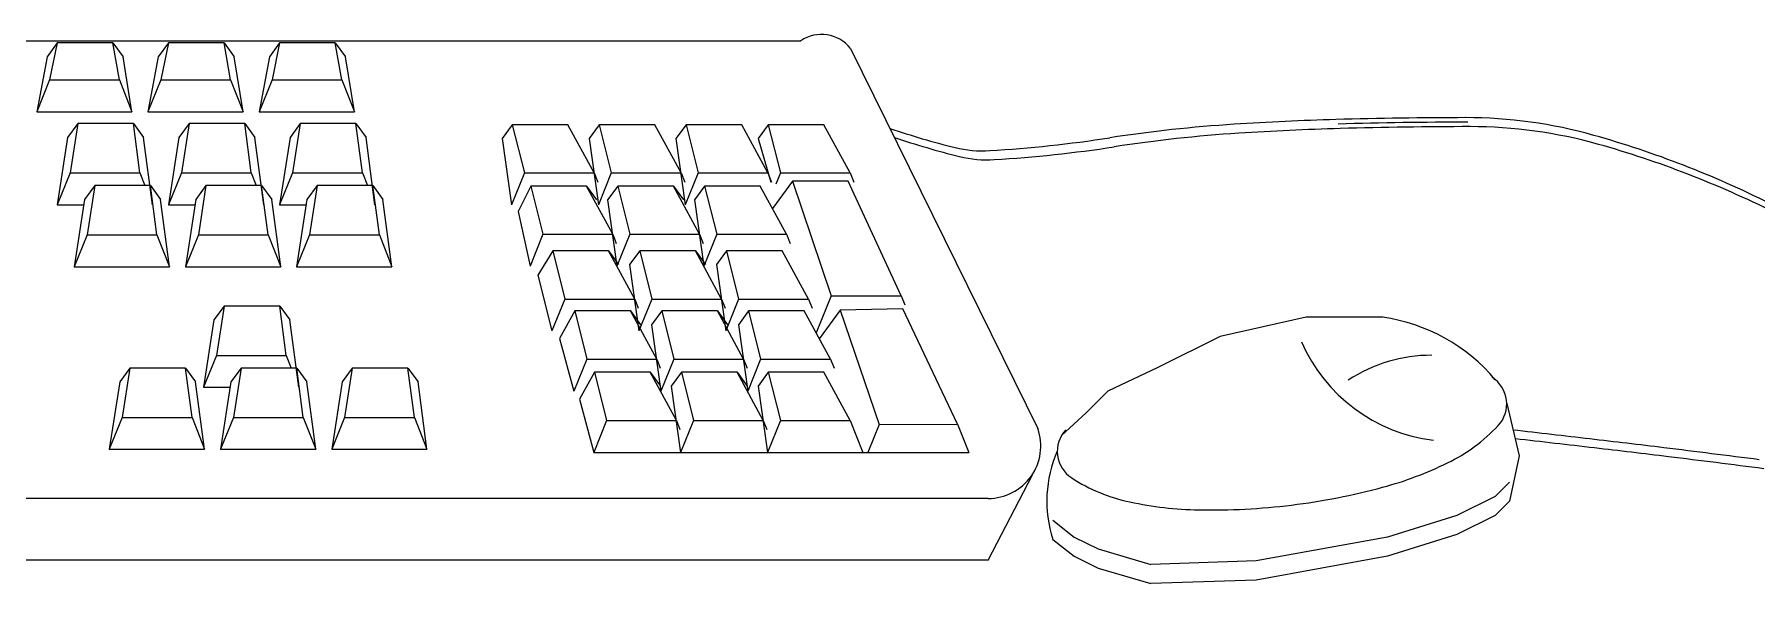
# Model space of a CAD drawing. Header units: millimetres. Extents: x 89450 to 753248, y -530175 to 1209785.
# Drawn here: x 316572 to 317289, y -167288 to -167059 of the extents above; entities that cross this region are included whole.
import ezdxf

# ---------------------------------------------------------------- set-up
doc = ezdxf.new("R2010")
doc.units = ezdxf.units.MM
doc.header["$LTSCALE"] = 150

msp = doc.modelspace()

# ---------------------------------------------------------------- linework, layer by layer
at = {"color": 0}
for p, q in [((315901.54, -167061.71), (316891.04, -167061.71)), ((316581.77, -167062.64), (316577.55, -167068.4)), ((316581.77, -167062.64), (316578.61, -167078.03)), ((316604.93, -167062.64), (316581.77, -167062.64)), ((316604.93, -167062.64), (316609.16, -167068.4)), ((316607.64, -167078.03), (316604.93, -167062.64)), ((316628.03, -167062.64), (316623.81, -167068.4)), ((316628.03, -167062.64), (316624.87, -167078.03)), ((316651.19, -167062.64), (316628.03, -167062.64)), ((316651.19, -167062.64), (316655.42, -167068.4)), ((316653.9, -167078.03), (316651.19, -167062.64)), ((316674.29, -167062.64), (316670.07, -167068.4)), ((316674.29, -167062.64), (316671.13, -167078.03)), ((316697.45, -167062.64), (316674.29, -167062.64)), ((316697.45, -167062.64), (316701.67, -167068.4)), ((316700.16, -167078.03), (316697.45, -167062.64)), ((316911.77, -167064.89), (316989.74, -167223.17)), ((316577.55, -167068.4), (316573.23, -167091.3)), ((316612.86, -167091.3), (316609.16, -167068.4)), ((316623.81, -167068.4), (316619.49, -167091.3)), ((316659.12, -167091.3), (316655.42, -167068.4)), ((316670.07, -167068.4), (316665.75, -167091.3)), ((316705.38, -167091.3), (316701.67, -167068.4)), ((316578.61, -167078.03), (316573.23, -167091.3)), ((316578.61, -167078.03), (316607.64, -167078.03)), ((316607.64, -167078.03), (316612.86, -167091.3)), ((316624.87, -167078.03), (316619.49, -167091.3)), ((316624.87, -167078.03), (316653.9, -167078.03)), ((316653.9, -167078.03), (316659.12, -167091.3)), ((316671.13, -167078.03), (316665.75, -167091.3)), ((316671.13, -167078.03), (316700.16, -167078.03)), ((316700.16, -167078.03), (316705.38, -167091.3)), ((316573.23, -167091.3), (316612.86, -167091.3)), ((316619.49, -167091.3), (316659.12, -167091.3)), ((316665.75, -167091.3), (316705.38, -167091.3)), ((316586.11, -167101.95), (316581.78, -167130.01)), ((316590.33, -167096.19), (316586.11, -167101.95)), ((316590.33, -167096.19), (316587.16, -167116.74)), ((316613.49, -167096.19), (316590.33, -167096.19)), ((316613.49, -167096.19), (316617.71, -167101.95)), ((316616.2, -167116.74), (316613.49, -167096.19)), ((316621.42, -167130.01), (316617.71, -167101.95)), ((316632.37, -167101.95), (316628.04, -167130.01)), ((316636.59, -167096.19), (316632.37, -167101.95)), ((316636.59, -167096.19), (316633.42, -167116.74)), ((316659.75, -167096.19), (316636.59, -167096.19)), ((316659.75, -167096.19), (316663.97, -167101.95)), ((316662.46, -167116.74), (316659.75, -167096.19)), ((316667.68, -167130.01), (316663.97, -167101.95)), ((316678.62, -167101.95), (316674.3, -167130.01)), ((316682.85, -167096.19), (316678.62, -167101.95)), ((316682.85, -167096.19), (316679.68, -167116.74)), ((316706.01, -167096.19), (316682.85, -167096.19)), ((316706.01, -167096.19), (316710.23, -167101.95)), ((316708.72, -167116.74), (316706.01, -167096.19)), ((316713.93, -167130.01), (316710.23, -167101.95)), ((316771.08, -167096.66), (316766.86, -167102.42)), ((316766.86, -167102.42), (316770.73, -167130.01)), ((316794.24, -167096.66), (316771.08, -167096.66)), ((316771.08, -167096.66), (316776.11, -167116.74)), ((316805.15, -167116.74), (316794.24, -167096.66)), ((316807.23, -167096.66), (316803, -167102.42)), ((316803, -167102.42), (316806.88, -167130.01)), ((316830.39, -167096.66), (316807.23, -167096.66)), ((316807.23, -167096.66), (316812.26, -167116.74)), ((316841.29, -167116.74), (316830.39, -167096.66)), ((316843.35, -167096.66), (316839.13, -167102.42)), ((316839.13, -167102.42), (316843, -167130.01)), ((316866.51, -167096.66), (316843.35, -167096.66)), ((316843.35, -167096.66), (316848.38, -167116.74)), ((316877.42, -167116.74), (316866.51, -167096.66)), ((316877.58, -167096.66), (316873.35, -167102.42)), ((316873.35, -167102.42), (316878.69, -167120.52)), ((316900.73, -167096.66), (316877.58, -167096.66)), ((316877.58, -167096.66), (316882.61, -167116.74)), ((316911.64, -167116.74), (316900.73, -167096.66)), ((316587.16, -167116.74), (316581.78, -167130.01)), ((316587.16, -167116.74), (316616.2, -167116.74)), ((316616.2, -167116.74), (316618.27, -167121.99)), ((316633.42, -167116.74), (316628.04, -167130.01)), ((316633.42, -167116.74), (316662.46, -167116.74)), ((316662.46, -167116.74), (316664.52, -167121.99)), ((316679.68, -167116.74), (316674.3, -167130.01)), ((316679.68, -167116.74), (316708.72, -167116.74)), ((316708.72, -167116.74), (316710.78, -167121.99)), ((316776.11, -167116.74), (316770.73, -167130.01)), ((316776.11, -167116.74), (316805.15, -167116.74)), ((316805.15, -167116.74), (316806.63, -167120.52)), ((316812.26, -167116.74), (316806.88, -167130.01)), ((316812.26, -167116.74), (316841.29, -167116.74)), ((316841.29, -167116.74), (316842.78, -167120.52)), ((316848.38, -167116.74), (316843, -167130.01)), ((316848.38, -167116.74), (316877.42, -167116.74)), ((316877.42, -167116.74), (316878.9, -167120.52)), ((316882.61, -167116.74), (316880.7, -167121.45)), ((316882.61, -167116.74), (316911.64, -167116.74)), ((316911.64, -167116.74), (316913.13, -167120.52)), ((316597.38, -167121.99), (316593.15, -167127.76)), ((316597.38, -167121.99), (316594.21, -167142.55)), ((316620.53, -167121.99), (316597.38, -167121.99)), ((316620.53, -167121.99), (316624.76, -167127.76)), ((316623.25, -167142.55), (316620.53, -167121.99)), ((316643.64, -167121.99), (316639.41, -167127.76)), ((316643.64, -167121.99), (316640.47, -167142.55)), ((316666.79, -167121.99), (316643.64, -167121.99)), ((316666.79, -167121.99), (316671.02, -167127.76)), ((316669.51, -167142.55), (316666.79, -167121.99)), ((316689.9, -167121.99), (316685.67, -167127.76)), ((316689.9, -167121.99), (316686.73, -167142.55)), ((316713.05, -167121.99), (316689.9, -167121.99)), ((316713.05, -167121.99), (316717.28, -167127.76)), ((316715.77, -167142.55), (316713.05, -167121.99)), ((316778.79, -167122.18), (316773.54, -167132.83)), ((316801.95, -167122.18), (316778.79, -167122.18)), ((316778.79, -167122.18), (316783.82, -167142.26)), ((316801.95, -167122.18), (316806.17, -167127.94)), ((316812.85, -167142.26), (316801.95, -167122.18)), ((316814.94, -167122.18), (316810.71, -167127.94)), ((316838.09, -167122.18), (316814.94, -167122.18)), ((316814.94, -167122.18), (316819.97, -167142.26)), ((316838.09, -167122.18), (316842.32, -167127.94)), ((316849, -167142.26), (316838.09, -167122.18)), ((316851.06, -167122.18), (316846.83, -167127.94)), ((316874.21, -167122.18), (316851.06, -167122.18)), ((316851.06, -167122.18), (316856.09, -167142.26)), ((316885.12, -167142.26), (316874.21, -167122.18)), ((316887.65, -167120.13), (316879.29, -167131.53)), ((316910.8, -167120.13), (316887.65, -167120.13)), ((316887.65, -167120.13), (316903.78, -167167.82)), ((316932.81, -167167.82), (316910.8, -167120.13)), ((316581.78, -167130.01), (316592.81, -167130.01)), ((316593.15, -167127.76), (316588.83, -167155.81)), ((316628.46, -167155.81), (316624.76, -167127.76)), ((316628.04, -167130.01), (316639.06, -167130.01)), ((316639.41, -167127.76), (316635.09, -167155.81)), ((316674.72, -167155.81), (316671.02, -167127.76)), ((316674.3, -167130.01), (316685.32, -167130.01)), ((316685.67, -167127.76), (316681.35, -167155.81)), ((316720.98, -167155.81), (316717.28, -167127.76)), ((316810.71, -167127.94), (316814.59, -167155.53)), ((316846.83, -167127.94), (316850.71, -167155.53)), ((316773.54, -167132.83), (316778.44, -167155.53)), ((316594.21, -167142.55), (316588.83, -167155.81)), ((316594.21, -167142.55), (316623.25, -167142.55)), ((316623.25, -167142.55), (316628.46, -167155.81)), ((316640.47, -167142.55), (316635.09, -167155.81)), ((316640.47, -167142.55), (316669.51, -167142.55)), ((316669.51, -167142.55), (316674.72, -167155.81)), ((316686.73, -167142.55), (316681.35, -167155.81)), ((316686.73, -167142.55), (316715.77, -167142.55)), ((316715.77, -167142.55), (316720.98, -167155.81)), ((316783.82, -167142.26), (316778.44, -167155.53)), ((316783.82, -167142.26), (316812.85, -167142.26)), ((316812.85, -167142.26), (316814.34, -167146.04)), ((316819.97, -167142.26), (316814.59, -167155.53)), ((316819.97, -167142.26), (316849, -167142.26)), ((316849, -167142.26), (316850.49, -167146.04)), ((316856.09, -167142.26), (316850.71, -167155.53)), ((316856.09, -167142.26), (316885.12, -167142.26)), ((316885.12, -167142.26), (316886.61, -167146.04)), ((316787.93, -167149.14), (316781.65, -167159.29)), ((316811.09, -167149.14), (316787.93, -167149.14)), ((316787.93, -167149.14), (316792.96, -167169.23)), ((316811.09, -167149.14), (316815.32, -167154.91)), ((316822, -167169.23), (316811.09, -167149.14)), ((316824.08, -167149.14), (316819.86, -167154.91)), ((316847.24, -167149.14), (316824.08, -167149.14)), ((316824.08, -167149.14), (316829.11, -167169.23)), ((316847.24, -167149.14), (316851.46, -167154.91)), ((316858.15, -167169.23), (316847.24, -167149.14)), ((316860.2, -167149.14), (316855.98, -167154.91)), ((316883.36, -167149.14), (316860.2, -167149.14)), ((316860.2, -167149.14), (316865.23, -167169.23)), ((316894.27, -167169.23), (316883.36, -167149.14)), ((316588.83, -167155.81), (316628.46, -167155.81)), ((316635.09, -167155.81), (316674.72, -167155.81)), ((316681.35, -167155.81), (316720.98, -167155.81)), ((316781.65, -167159.29), (316787.58, -167182.49)), ((316819.86, -167154.91), (316823.73, -167182.49)), ((316855.98, -167154.91), (316859.85, -167182.49)), ((316651.19, -167172.13), (316646.96, -167177.9)), ((316651.19, -167172.13), (316648.02, -167192.69)), ((316674.34, -167172.13), (316651.19, -167172.13)), ((316677.06, -167192.69), (316674.34, -167172.13)), ((316674.34, -167172.13), (316678.57, -167177.9)), ((316792.96, -167169.23), (316787.58, -167182.49)), ((316797.08, -167174.19), (316790.77, -167185.62)), ((316792.96, -167169.23), (316822, -167169.23)), ((316820.24, -167174.19), (316797.08, -167174.19)), ((316797.08, -167174.19), (316802.11, -167194.28)), ((316820.24, -167174.19), (316824.46, -167179.96)), ((316831.15, -167194.28), (316820.24, -167174.19)), ((316822, -167169.23), (316823.48, -167173.01)), ((316829.11, -167169.23), (316823.73, -167182.49)), ((316833.23, -167174.19), (316829, -167179.96)), ((316829.11, -167169.23), (316858.15, -167169.23)), ((316856.38, -167174.19), (316833.23, -167174.19)), ((316833.23, -167174.19), (316838.26, -167194.28)), ((316856.38, -167174.19), (316860.61, -167179.96)), ((316867.29, -167194.28), (316856.38, -167174.19)), ((316858.15, -167169.23), (316859.63, -167173.01)), ((316865.23, -167169.23), (316859.85, -167182.49)), ((316869.35, -167174.19), (316865.13, -167179.96)), ((316865.23, -167169.23), (316894.27, -167169.23)), ((316892.51, -167174.19), (316869.35, -167174.19)), ((316869.35, -167174.19), (316874.38, -167194.28)), ((316903.42, -167194.28), (316892.51, -167174.19)), ((316894.27, -167169.23), (316895.75, -167173.01)), ((316903.78, -167167.82), (316897.48, -167183.34)), ((316907.51, -167173.8), (316898.77, -167185.72)), ((316903.78, -167167.82), (316932.81, -167167.82)), ((316933.51, -167173.29), (316907.51, -167173.8)), ((316907.51, -167173.8), (316923.63, -167221.49)), ((316932.81, -167167.82), (316934.3, -167171.59)), ((316956.27, -167221.23), (316933.51, -167173.29)), ((316646.96, -167177.9), (316642.64, -167205.95)), ((316682.27, -167205.95), (316678.57, -167177.9)), ((316829, -167179.96), (316832.88, -167207.54)), ((316865.13, -167179.96), (316869, -167207.54)), ((317101.35, -167176.8), (317065.53, -167184.75)), ((317133.19, -167176.8), (317101.35, -167176.8)), ((316790.77, -167185.62), (316796.73, -167207.54)), ((317065.53, -167184.75), (317039.66, -167197.68)), ((316648.02, -167192.69), (316642.64, -167205.95)), ((316648.02, -167192.69), (316677.06, -167192.69)), ((316677.06, -167192.69), (316679.12, -167197.94)), ((316802.11, -167194.28), (316796.73, -167207.54)), ((316802.11, -167194.28), (316831.15, -167194.28)), ((316831.15, -167194.28), (316832.63, -167198.05)), ((316838.26, -167194.28), (316832.88, -167207.54)), ((316838.26, -167194.28), (316867.29, -167194.28)), ((316867.29, -167194.28), (316868.78, -167198.05)), ((316874.38, -167194.28), (316869, -167207.54)), ((316874.38, -167194.28), (316903.42, -167194.28)), ((316903.42, -167194.28), (316904.9, -167198.05)), ((316611.97, -167197.94), (316607.75, -167203.7)), ((316611.97, -167197.94), (316608.81, -167218.49)), ((316635.13, -167197.94), (316611.97, -167197.94)), ((316635.13, -167197.94), (316639.35, -167203.7)), ((316637.84, -167218.49), (316635.13, -167197.94)), ((316658.23, -167197.94), (316654.01, -167203.7)), ((316658.23, -167197.94), (316655.07, -167218.49)), ((316681.39, -167197.94), (316658.23, -167197.94)), ((316681.39, -167197.94), (316685.61, -167203.7)), ((316684.1, -167218.49), (316681.39, -167197.94)), ((316704.49, -167197.94), (316700.27, -167203.7)), ((316704.49, -167197.94), (316701.32, -167218.49)), ((316727.65, -167197.94), (316704.49, -167197.94)), ((316727.65, -167197.94), (316731.87, -167203.7)), ((316730.36, -167218.49), (316727.65, -167197.94)), ((316805.28, -167199.71), (316799, -167210.9)), ((316828.43, -167199.71), (316805.28, -167199.71)), ((316805.28, -167199.71), (316810.31, -167219.8)), ((316828.43, -167199.71), (316832.66, -167205.48)), ((316839.34, -167219.8), (316828.43, -167199.71)), ((316841.42, -167199.71), (316837.2, -167205.48)), ((316864.58, -167199.71), (316841.42, -167199.71)), ((316841.42, -167199.71), (316846.45, -167219.8)), ((316864.58, -167199.71), (316868.81, -167205.48)), ((316875.49, -167219.8), (316864.58, -167199.71)), ((316877.55, -167199.71), (316873.32, -167205.48)), ((316900.7, -167199.71), (316877.55, -167199.71)), ((316877.55, -167199.71), (316882.58, -167219.8)), ((316911.61, -167219.8), (316900.7, -167199.71)), ((317039.66, -167197.68), (317018.77, -167207.62)), ((316607.75, -167203.7), (316603.43, -167231.76)), ((316643.06, -167231.76), (316639.35, -167203.7)), ((316642.64, -167205.95), (316653.66, -167205.95)), ((316654.01, -167203.7), (316649.69, -167231.76)), ((316689.32, -167231.76), (316685.61, -167203.7)), ((316700.27, -167203.7), (316695.94, -167231.76)), ((316735.58, -167231.76), (316731.87, -167203.7)), ((316837.2, -167205.48), (316841.07, -167233.06)), ((316873.32, -167205.48), (316877.2, -167233.06)), ((317018.77, -167207.62), (317009.82, -167216.57)), ((316799, -167210.9), (316804.93, -167233.06)), ((317009.82, -167216.57), (316999.6, -167225.95)), ((317184.76, -167212.63), (317189.9, -167234.46)), ((316608.81, -167218.49), (316603.43, -167231.76)), ((316608.81, -167218.49), (316637.84, -167218.49)), ((316637.84, -167218.49), (316643.06, -167231.76)), ((316655.07, -167218.49), (316649.69, -167231.76)), ((316655.07, -167218.49), (316684.1, -167218.49)), ((316684.1, -167218.49), (316689.32, -167231.76)), ((316701.32, -167218.49), (316695.94, -167231.76)), ((316701.32, -167218.49), (316730.36, -167218.49)), ((316730.36, -167218.49), (316735.58, -167231.76)), ((316810.31, -167219.8), (316804.93, -167233.06)), ((316810.31, -167219.8), (316839.34, -167219.8)), ((316839.34, -167219.8), (316840.83, -167223.57)), ((316846.45, -167219.8), (316841.07, -167233.06)), ((316846.45, -167219.8), (316875.49, -167219.8)), ((316875.49, -167219.8), (316876.97, -167223.57)), ((316882.58, -167219.8), (316877.2, -167233.06)), ((316882.58, -167219.8), (316911.61, -167219.8)), ((316911.61, -167219.8), (316916.83, -167233.06)), ((316923.63, -167221.49), (316918.94, -167233.06)), ((316923.63, -167221.49), (316956.27, -167221.23)), ((316956.27, -167221.23), (316960.92, -167233.06)), ((316603.43, -167231.76), (316643.06, -167231.76)), ((316649.69, -167231.76), (316689.32, -167231.76)), ((316695.94, -167231.76), (316735.58, -167231.76)), ((316804.93, -167233.06), (316821.76, -167233.06)), ((316821.76, -167233.06), (316917.47, -167233.06)), ((316841.07, -167233.06), (316857.91, -167233.06)), ((316877.2, -167233.06), (316894.03, -167233.06)), ((316916.83, -167233.06), (316960.92, -167233.06)), ((317189.9, -167234.46), (317185.92, -167253.35)), ((316969.01, -167277.89), (316987.43, -167242.42)), ((317185.92, -167245.4), (317179.95, -167251.36)), ((316969.01, -167252.22), (315856.19, -167252.22)), ((317179.95, -167251.36), (317164.03, -167259.32)), ((317164.03, -167259.32), (317135.17, -167268.26)), ((317179.95, -167259.32), (317164.03, -167267.27)), ((317185.92, -167253.35), (317179.95, -167259.32)), ((316995.89, -167261.3), (317004.84, -167268.26)), ((317164.03, -167267.27), (317135.17, -167276.22)), ((316995.89, -167269.26), (317004.84, -167276.22)), ((317004.84, -167268.26), (317014.79, -167273.24)), ((317014.79, -167273.24), (317036.69, -167279.69)), ((317135.17, -167268.26), (317080.45, -167278.21)), ((316969.01, -167277.89), (315856.19, -167277.89)), ((317004.84, -167276.22), (317014.79, -167281.19)), ((317014.79, -167281.19), (317036.69, -167287.64)), ((317080.45, -167278.21), (317036.69, -167279.69)), ((317135.17, -167276.22), (317080.45, -167286.16)), ((317080.45, -167286.16), (317036.69, -167287.64))]:
    msp.add_line(p, q, dxfattribs=at)
for centre, radius, start, end in [((316899.67, -167074.61), 15.52, 38.78625, 123.76462), ((317147.45, -168278.89), 1184.86, 91.63539, 93.67912), ((317168.92, -169030.63), 1936.9, 90.03695, 91.63539), ((317169.85, -169032.5), 1936.9, 90.03695, 91.63539), ((317167.79, -167289.63), 195.91, 74.23008, 90.03695), ((317032.1, -166794.67), 320.83, 251.09973, 256.14288), ((317033.98, -166798.41), 320.83, 251.09315, 256.14288), ((316936.29, -166560.22), 548.26, 273.49203, 278.74426), ((317109.25, -167684.74), 589.48, 93.67912, 98.74426), ((317111.12, -167688.48), 589.48, 93.67912, 98.74426), ((317149.33, -168282.64), 1184.86, 91.63539, 93.67912), ((317170.79, -169034.37), 1936.9, 90.03695, 91.63539), ((317169.67, -167293.37), 195.91, 74.23008, 90.03695), ((317108.21, -167500.61), 415.14, 63.3897, 74.23008), ((316966.76, -167059.57), 47.98, 256.14288, 273.49203), ((316968.63, -167063.31), 47.98, 256.14288, 273.49203), ((316938.16, -166563.97), 548.26, 273.49203, 278.74426), ((317110.09, -167504.35), 415.14, 63.3897, 74.23008), ((317122.54, -167251.12), 75.08, 40.06527, 81.84642), ((317162.79, -167159.34), 69.18, 203.63866, 262.90132), ((317153.28, -167254.81), 62.19, 89.75226, 123.61904), ((317171.66, -167212.9), 13.1, 7.00337, 57.23461), ((317171.66, -167212.9), 13.1, 316.77213, 7.00337), ((316969.01, -167230.3), 21.92, 270, 18.98436), ((317010.86, -167232.65), 13.1, 136.77213, 187.00337), ((317128.16, -167172.02), 72.8, 296.02384, 316.77213), ((316210.59, -175849.29), 8680.66, 83.326548, 83.539144), ((316212.47, -175853.04), 8680.66, 83.326548, 83.545912), ((316341.49, -174730.54), 7554.27, 83.091397, 83.326548), ((316343.36, -174734.28), 7554.27, 83.091397, 83.326548), ((316730.04, -171523.76), 4324.03, 82.56175, 83.0914), ((317046.08, -167253.37), 52.65, 156.61239, 197.56369), ((317010.86, -167232.65), 13.1, 187.00337, 237.23461), ((317093.48, -167100.99), 151.84, 285.12974, 296.02384), ((316731.92, -171527.5), 4324.03, 82.56175, 83.0914), ((317043.17, -167182.46), 72.8, 237.23461, 257.9829), ((317061.99, -166984.49), 272.51, 277.00337, 285.12974), ((317059.62, -167105.15), 151.84, 257.9829, 268.877), ((317061.99, -166984.49), 272.51, 268.877, 277.00337)]:
    msp.add_arc(centre, radius, start, end, dxfattribs=at)

doc.saveas('drawing.dxf')
